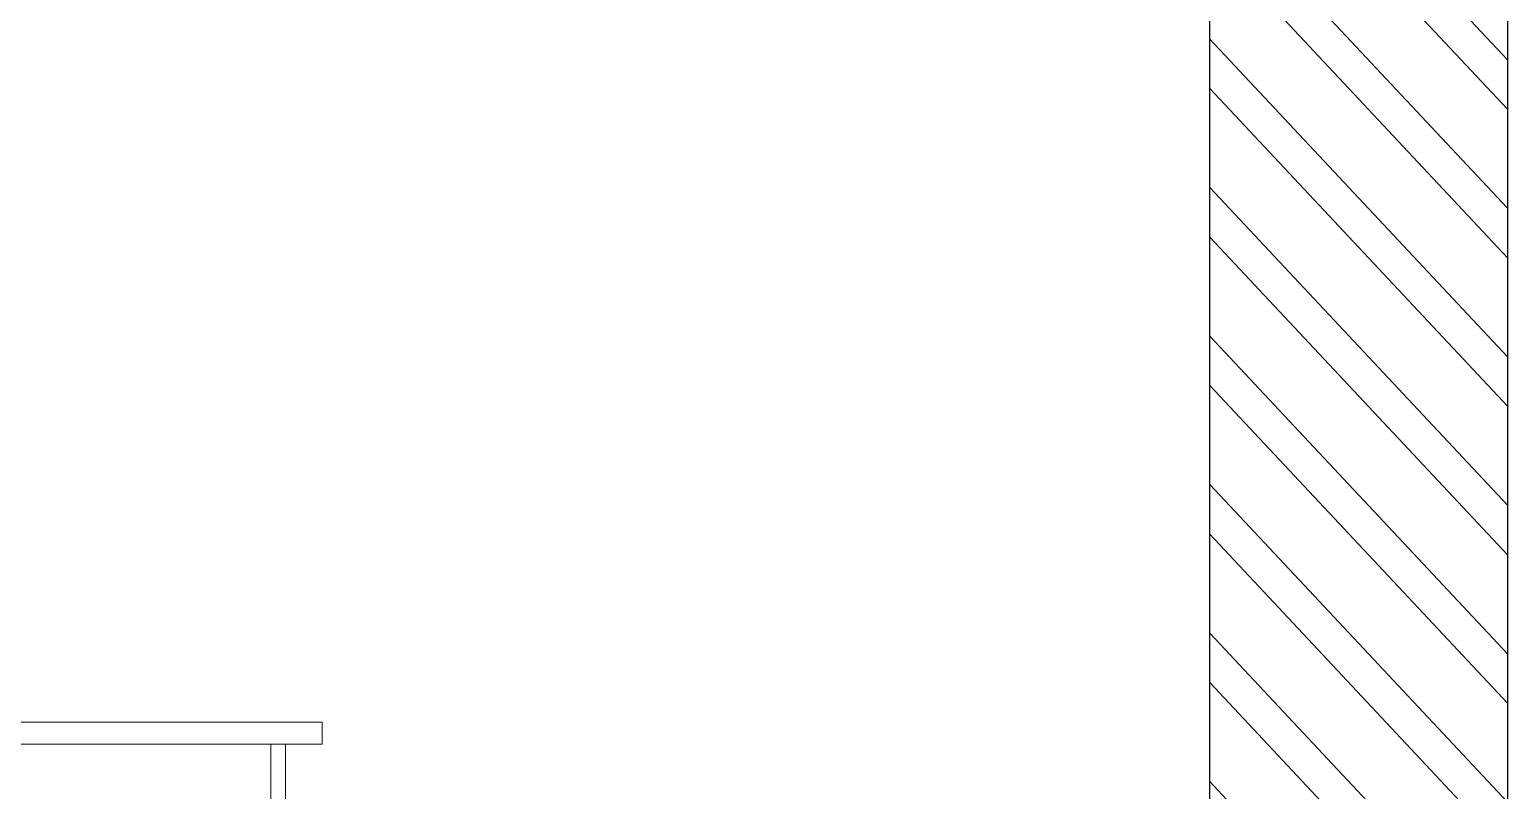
# Model space of a CAD drawing. Header units: feet. Extents: x 2862906 to 2880281, y -6061005 to -6054108.
# Drawn here: x 2879070 to 2880281, y -6059825 to -6059201 of the extents above; entities that cross this region are included whole.
import ezdxf

# ---------------------------------------------------------------- set-up
doc = ezdxf.new("R2010")
doc.units = ezdxf.units.FT
doc.header["$LTSCALE"] = 33
doc.header["$MEASUREMENT"] = 0
doc.layers.add('A-WALL', color=1, linetype='Continuous')
for name, color, linetype, lineweight in [('LENS-FURNITURE', 13, 'Continuous', 9), ('LENS_DIMENSION', 193, 'Continuous', 0), ('LN-HATCH', 251, 'Continuous', 0)]:
    doc.layers.add(name, color=color, linetype=linetype, lineweight=lineweight)

# ---------------------------------------------------------------- blocks, each defined once
blk = doc.blocks.new('A$C26c017d8')
at = {"layer": 'LN-HATCH'}
h = blk.add_hatch(dxfattribs=at)
h.set_pattern_fill('ANSI32', color=256, scale=222, angle=268.1105192815815)
h.set_pattern_definition([(313.1105192815815, (-3081541.567437086, 5461336.750705911), (60.77556509153959, 56.89370077437428), []), (313.1105192815815, (-3081542.861391856, 5461297.527617355), (60.77556509153959, 56.89370077437428), [])])
h.paths.add_polyline_path([(-12495, 365.0311489384622), (-16742, 365.0311489384622), (-16742, 101.0311489384621), (-12495, 101.0311489384621)], flags=17)
h.paths.add_polyline_path([(-7834, 345.0311489384621), (-11975, 345.0311489384621), (-11975, 101.0311489384621), (-7834, 101.0311489384621)], flags=17)
h.paths.add_polyline_path([(-2448, 345.0311489384621), (-7183, 345.0311489384621), (-7183, 101.0311489384621), (-2448, 101.0311489384621)], flags=17)
h.paths.add_polyline_path([(-16742, 6380.031148938463), (-244, 6380.031148938463), (-244, 6897.017452826723), (0, 6897.017452826723), (0, 0), (-244, 0), (-244, 101.0311489384621), (-1654, 101.0311489384621), (-1654, 345.0311489384621), (-244, 345.0311489384621), (-243.9999999990687, 6230.031148938462), (-16742, 6230.031148919835)])
h.paths.add_polyline_path([(-1744, 4280.0311489366), (-1894, 4280.0311489366), (-1894, 6230.0311489366), (-1744, 6230.0311489366)], flags=17)
h.paths.add_polyline_path([(-993.9999999998429, 4430.031148936481), (-243.9999999993772, 4430.031148936481), (-243.9999999993772, 4280.031148936481), (-993.9999999998429, 4280.031148936481)], flags=17)
at = {"layer": 'A-WALL'}
blk.add_lwpolyline([(-16742, 6380.031148938463), (-244, 6380.031148938463), (-244, 6897.017452826723), (0, 6897.017452826723), (0, 0), (-244, 0), (-244, 101.0311489384621), (-1654, 101.0311489384621), (-1654, 345.0311489384621), (-244, 345.0311489384621), (-243.9999999990687, 6230.031148938462), (-16742, 6230.031148919835)], close=True, dxfattribs=at)
blk = doc.blocks.new('TRIAL SET CABINET 633x500')
at = {"layer": 'LENS-FURNITURE'}
h = blk.add_hatch(color=9, dxfattribs=at)
h.dxf.hatch_style = 1
edge = h.paths.add_edge_path()
edge.add_line((-8.54246803093703, -981.9670201920668), (115.9083254579454, -857.5162267031847))
edge.add_arc((107.4230440836399, -849.030945328879), 12.00000000009463, 315, 405)
edge.add_line((115.9083254579454, -840.5456639545736), (-58.03994271345434, -666.5973957831737))
edge.add_arc((-66.52522408775982, -675.0826771574792), 12.00000000009463, 45.00000000000002, 135)
edge.add_line((-75.01050546206531, -666.5973957831737), (-199.4612989509478, -791.0481892720562))
edge.add_arc((-190.9760175766423, -799.5334706454303), 11.99999999943607, 135.0000000031442, 225.0000000031442)
edge.add_line((-199.4612989500165, -808.0187520197359), (-25.5130307786167, -981.967020191136))
edge.add_arc((-17.02774940431148, -973.4817388177615), 11.99999999943605, 224.9999999968574, 314.9999999968578)
h.paths.add_polyline_path([(-17.02774940524252, -955.0969625067663), (89.03826777357607, -849.0309453279477), (-66.52522408775982, -693.4674534666119), (-172.5912412665784, -799.5334706454305)], flags=16)
edge = h.paths.add_edge_path(flags=16)
edge.add_line((-138.2965623782947, -741.9042679787381), (-124.1544267544522, -727.7621323548956))
edge.add_arc((-121.3259996296837, -730.5905594796641), 4.000000000031514, 45.00000000000051, 134.9999999999996, ccw=False)
edge.add_arc((-121.3259996296838, -730.5905594796641), 4.000000000031584, -45.000000000000625, 44.999999999999375, ccw=False)
edge.add_line((-118.4975725049153, -733.4189866044327), (-132.6397081287578, -747.561122228275))
edge.add_arc((-135.4681352535263, -744.7326951035067), 4.000000000031524, 225.0000000000006, 314.99999999999966, ccw=False)
edge.add_arc((-135.4681352535261, -744.7326951035066), 4.000000000031665, 135.0000000000006, 225.0000000000006, ccw=False)
edge = h.paths.add_edge_path(flags=16)
edge.add_arc((44.84409394953398, -910.9027886827243), 7, 0, 360)
at = {"layer": 'LENS-FURNITURE', "lineweight": 0}
h = blk.add_hatch(dxfattribs=at)
h.set_pattern_fill('ANSI31', color=252, scale=10, angle=405)
h.set_pattern_definition([(90, (-3772352.875833935, -3684050.327587578), (-1.25, 2e-16), [])])
edge = h.paths.add_edge_path()
edge.add_line((-138.2965623782947, -741.9042679787381), (-124.1544267544522, -727.7621323548956))
edge.add_arc((-121.3259996296837, -730.5905594796641), 4.000000000031514, 45.00000000000051, 134.9999999999996, ccw=False)
edge.add_arc((-121.3259996296838, -730.5905594796641), 4.000000000031584, -45.000000000000625, 44.999999999999375, ccw=False)
edge.add_line((-118.4975725049153, -733.4189866044327), (-132.6397081287578, -747.561122228275))
edge.add_arc((-135.4681352535263, -744.7326951035067), 4.000000000031524, 225.0000000000006, 314.99999999999966, ccw=False)
edge.add_arc((-135.4681352535261, -744.7326951035066), 4.000000000031665, 135.0000000000006, 225.0000000000006, ccw=False)
edge = h.paths.add_edge_path()
edge.add_arc((44.84409394953398, -910.9027886827243), 7, 0, 360)
blk.add_circle((0, 0), 50.09224864585668)
at = {"layer": 'LENS-FURNITURE'}
blk.add_lwpolyline([(119.4230440827086, -352.4817388160154), (119.4230440827086, -985.4817388160156), (-380.5769559172913, -985.4817388160156), (-380.5769559172913, -352.4817388160154)], close=True, dxfattribs=at)
at = {"layer": 'LENS-FURNITURE', "color": 146}
for points in [[(338.5359051078558, -352.4817388160154), (338.5359051078558, -985.4817388160156), (356.5359051078559, -985.4817388160156), (356.5359051078559, -352.4817388160154)], [(-63.4640948921442, -382.4817388160154), (-63.4640948921442, -394.4817388160154), (338.5359051078558, -394.4817388160154), (338.5359051078558, -382.4817388160154)], [(-63.4640948921442, -394.4817388160154), (-63.4640948921442, -943.4817388160153), (-51.4640948921442, -943.4817388160153), (-51.4640948921442, -394.4817388160154)], [(-63.4640948921442, -955.4817388160152), (-63.4640948921442, -943.4817388160153), (338.5359051078558, -943.4817388160153), (338.5359051078558, -955.4817388160152)]]:
    blk.add_lwpolyline(points, close=True, dxfattribs=at)
at = {"layer": 'LENS-FURNITURE', "color": 18, "lineweight": 30}
for points in [[(-8.54246803093703, -981.9670201920668), (115.9083254579454, -857.5162267031847, 0.4142135623730951), (115.9083254579454, -840.5456639545736), (-58.03994271345434, -666.5973957831737, 0.4142135623730951), (-75.01050546206531, -666.5973957831737), (-199.4612989509478, -791.0481892720562, 0.4142135623730951), (-199.4612989500165, -808.0187520197359), (-25.51303077861669, -981.967020191136, 0.4142135623730951)], [(-138.2965623782947, -741.9042679787381), (-124.1544267544522, -727.7621323548956, -0.4142135623730951), (-118.4975725049153, -727.7621323548956), (-118.4975725049153, -727.7621323548956, -0.4142135623730951), (-118.4975725049153, -733.4189866044327), (-132.6397081287578, -747.561122228275, -0.4142135623730951), (-138.2965623782947, -747.561122228275), (-138.2965623782947, -747.561122228275, -0.4142135623730951)]]:
    blk.add_lwpolyline(points, format="xyb", close=True, dxfattribs=at)
blk.add_lwpolyline([(-17.02774940524252, -955.0969625067663), (89.03826777357607, -849.0309453279477), (-66.52522408775982, -693.4674534666119), (-172.5912412665784, -799.5334706454305)], close=True, dxfattribs=at)
blk.add_circle((44.84409394953398, -910.9027886827243), 7, dxfattribs=at)

msp = doc.modelspace()

# ---------------------------------------------------------------- block references
at = {"layer": 'LENS-FURNITURE', "xscale": -1, "rotation": 270}
msp.add_blockref('TRIAL SET CABINET 633x500', (2879662.223140226, -6060125.356168969), dxfattribs=at)
at = {"layer": 'LENS_DIMENSION'}
msp.add_blockref('A$C26c017d8', (2880281.223140226, -6061004.78231464), dxfattribs=at)

doc.saveas('drawing.dxf')
